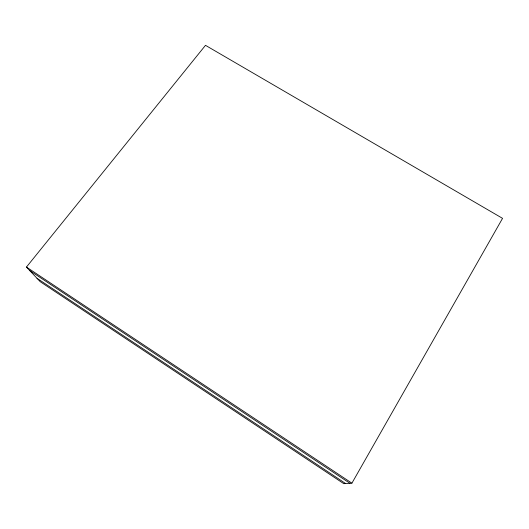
<?xml version="1.0" encoding="UTF-8"?>
<svg xmlns="http://www.w3.org/2000/svg" width="529" height="529" viewBox="0 0 529 529"><rect width="100%" height="100%" fill="white"/><g stroke="black" fill="none" stroke-linecap="round" stroke-linejoin="round"><path stroke-width="0.79" d="M351.911 483.175L502.55 218.351L205.49 45.329L26.45 267.072L40.178 281.666L343.777 483.671L351.911 483.175L26.45 267.072M29.796 270.623L349.92 483.294M37.01 278.294L345.649 483.559"/></g></svg>
